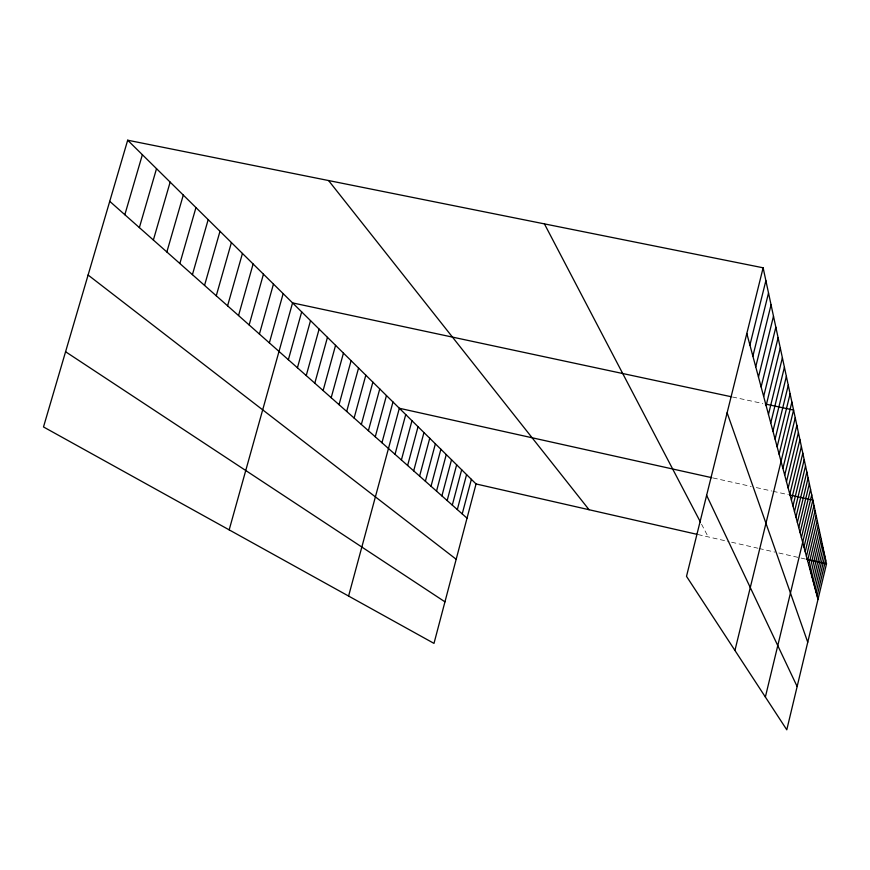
<?xml version="1.0" encoding="UTF-8"?>
<svg xmlns="http://www.w3.org/2000/svg" width="870" height="870" viewBox="0 0 870 870"><rect width="100%" height="100%" fill="white"/><g stroke="black" fill="none" stroke-linecap="round" stroke-linejoin="round"><path stroke-width="0.65" stroke-dasharray="4.35 3.26" d="M732.496 397.003L762.805 403.495M713.074 477.967L751.223 486.45M756.324 487.581L771.701 490.995M772.984 491.278L788.383 494.704M698.055 534.572L729.027 541.64M731.626 542.227L757.813 548.198M759.129 548.502L774.909 552.102M778.846 552.994L805.131 558.986M701.546 524.197L708.18 536.888"/><path stroke-width="1.3" d="M806.436 556.311L816.201 515.747M807.621 560.737L817.256 520.684M808.774 565.043L818.289 525.491M809.894 569.252L819.29 530.178M810.992 573.352L820.269 534.756M812.069 577.354L821.226 539.215M813.113 581.269L822.161 543.565M814.135 585.075L823.063 547.817M815.125 588.794L823.955 551.971M816.103 592.437L824.825 556.028M817.05 595.983L825.673 559.986M763.131 267.797L826.5 563.858L786.784 729.789L686.506 576.342L763.131 267.797L127.683 140.211L43.5 426.952L433.989 643.387L476.053 483.959L127.683 140.211M791.417 500.174L802.814 453.194M792.961 505.97L804.195 459.654M794.473 511.603L805.544 465.928M795.941 517.084L806.849 472.029M797.366 522.402L808.11 477.967M798.747 527.59L809.35 483.742M800.096 532.625L810.557 489.353M801.411 537.529L811.721 494.812M765.372 697.011L812.863 500.141L789.666 494.986M803.967 547.099L814.005 505.481M805.218 551.765L815.114 510.679M779.129 454.249L791.874 402.07M734.932 650.455L793.581 410.074L765.372 404.039M782.913 468.408L795.245 417.828M784.718 475.161L796.855 425.343M786.469 481.697L798.41 432.629M788.166 488.037L799.921 439.687M789.819 494.193L801.39 446.538M763.664 396.437L778.106 337.756M766.111 405.594L780.281 347.946M768.471 414.424L782.391 357.766M770.755 422.95L784.414 367.238M772.951 431.172L786.371 376.395M775.083 439.132L788.274 385.247M777.138 446.81L790.101 393.795M749.907 345.053L765.883 280.64M752.876 356.145L768.525 292.972M755.736 366.814L771.059 304.826M758.477 377.069L773.495 316.223M761.119 386.933L775.844 327.185M447.158 500.554L456.652 464.808M452.302 505.111L461.665 469.756M457.315 509.559L466.57 474.596M462.22 513.909L471.366 479.326M425.387 481.24L435.381 443.83M431.02 486.243L440.883 449.257M436.533 491.126L446.266 454.564M441.906 495.9L451.519 459.751M401.396 459.969L411.967 420.721M407.617 465.483L418.035 426.713M413.685 470.866L423.962 432.553M419.601 476.118L429.736 438.262M381.952 442.721L392.979 401.983M348.587 596.059L399.341 408.269L711.801 477.684M395.013 454.314L405.735 414.566M361.344 424.451L372.871 382.147M368.391 430.704L379.755 388.933M375.264 436.794L386.454 395.546M339.039 404.67L351.11 360.669M346.684 411.445L358.56 368.032M354.112 418.035L365.813 375.187M314.799 383.17L327.457 337.342M323.107 390.543L335.57 345.336M331.187 397.699L343.443 353.111M297.431 367.771L310.525 320.628M306.24 375.579L319.116 329.11M229.169 529.863L292.559 302.901L731.17 396.72M288.361 359.723L301.683 311.895M249.146 324.945L263.447 274.18M259.412 334.058L273.463 284.055M269.363 342.878L283.163 293.625M227.581 305.827L242.436 253.453M238.543 315.549L253.116 263.98M216.26 295.789L231.409 242.556M192.422 274.648L208.18 219.642M204.548 285.393L219.99 231.3M166.855 251.974L183.287 195.076M179.862 263.512L195.957 207.582M153.37 240.011L170.15 182.113M124.834 214.716L142.375 154.708M139.374 227.603L156.524 168.671M476.053 483.959L696.794 534.289M806.392 559.279L826.5 563.858M65.576 351.741L444.951 601.833M88.098 275.029L456.184 559.269M109.74 201.329L467.027 518.172M328.566 180.547L589.055 509.722M544.424 223.884L700.383 521.978M706.625 495.334L797.137 686.528M727.124 412.771L807.741 642.223M746.819 333.493L817.985 599.463"/></g></svg>
